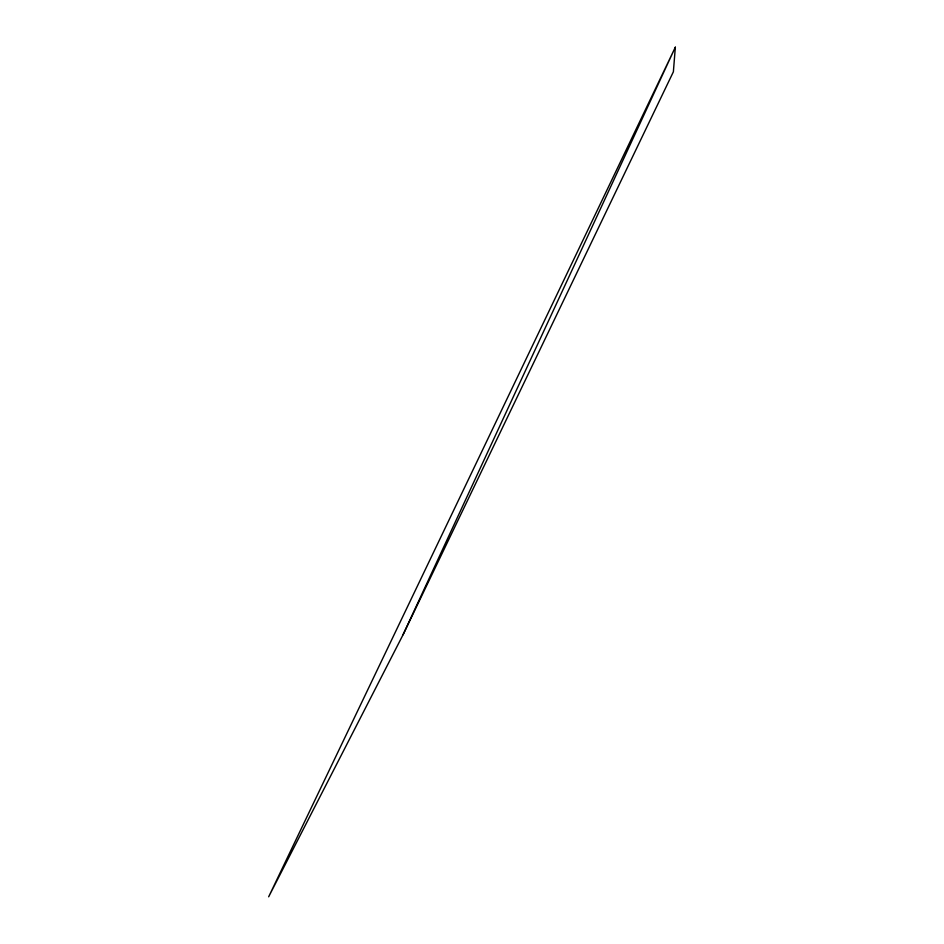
<?xml version="1.0" encoding="UTF-8"?>
<svg xmlns="http://www.w3.org/2000/svg" width="944" height="944" viewBox="0 0 944 944"><rect width="100%" height="100%" fill="white"/><g stroke="black" fill="none" stroke-linecap="round" stroke-linejoin="round"><path stroke-width="1.42" d="M675.338 47.2L673.379 71.791L403.029 634.793L268.662 896.8L675.338 47.2L403.029 634.793"/></g></svg>
